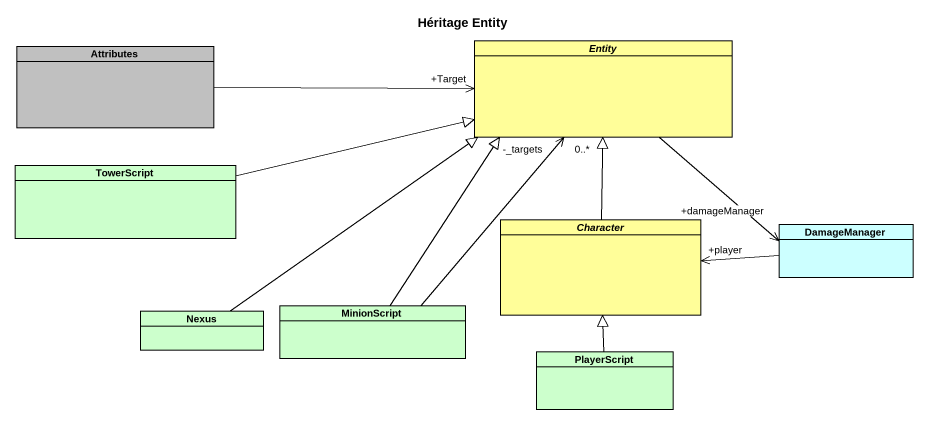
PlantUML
@startuml
title Héritage Entity
hide circle
hide empty members
abstract class "Entity" as Entity_ #FFFE99
class Attributes #C0C0C0
class TowerScript #CCFFCC
abstract class Character #FFFE99
class DamageManager #CCFFFF
class Nexus #CCFFCC
class MinionScript #CCFFCC
class PlayerScript #CCFFCC
Entity_ --> "+damageManager" DamageManager
Attributes -right-> "+Target" Entity_
TowerScript -right-|> Entity_
Character -up-|> Entity_
DamageManager -left-> "+player" Character
Nexus -up-|> Entity_
MinionScript -up-> "-_targets\n0..*" Entity_
MinionScript -up-|> Entity_
PlayerScript -up-|> Character
@enduml
